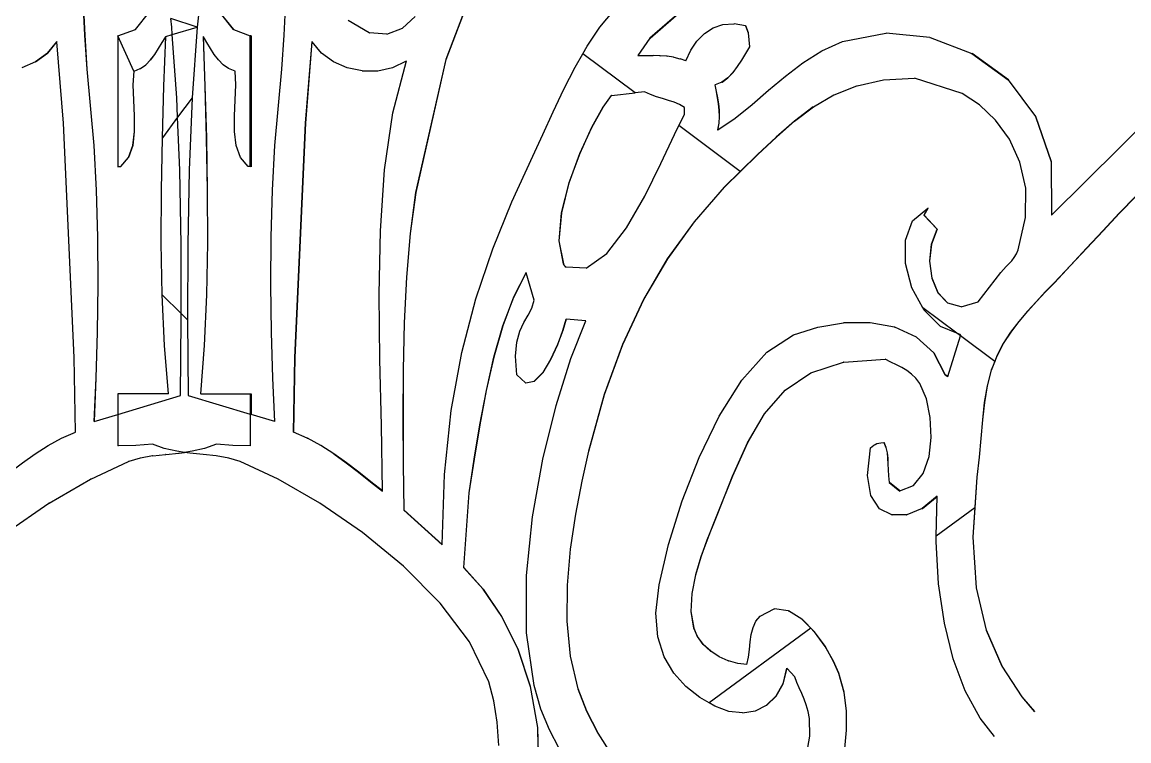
# Model space of a CAD drawing. Header units: inches. Extents: x 3672 to 10975, y -27382 to -746.
# Drawn here: x 4396.46 to 4405.79, y -26992.85 to -26986.79 of the extents above; entities that cross this region are included whole.
import ezdxf

# ---------------------------------------------------------------- set-up
doc = ezdxf.new("R2010")
doc.units = ezdxf.units.IN
doc.header["$LTSCALE"] = 17
doc.header["$MEASUREMENT"] = 0

msp = doc.modelspace()

# ---------------------------------------------------------------- linework, layer by layer
for p, q in [((4400.0348, -26987.1015), (4400.3966, -26986.149)), ((4397.9943, -26986.2786), (4397.9336, -26986.8293)), ((4400.3018, -26986.393), (4400.0327, -26987.1015)), ((4402.1569, -26986.5703), (4401.753, -26986.9216)), ((4401.7552, -26986.9216), (4402.1591, -26986.5703)), ((4396.9721, -26986.6142), (4396.9861, -26986.8953)), ((4396.9882, -26986.8953), (4396.9743, -26986.6142)), ((4398.6676, -26986.8953), (4398.6815, -26986.6142)), ((4397.4135, -26986.8492), (4397.5353, -26986.6973)), ((4397.9336, -26986.8293), (4397.712, -26986.7559)), ((4397.7201, -26986.8293), (4397.712, -26986.7559)), ((4398.1184, -26986.6973), (4398.2401, -26986.8492)), ((4398.2423, -26986.8492), (4398.1205, -26986.6973)), ((4399.6667, -26986.8378), (4399.7745, -26986.7381)), ((4401.3322, -26986.8284), (4401.4501, -26986.6874)), ((4397.2665, -26986.9024), (4397.4135, -26986.8492)), ((4397.7245, -26986.8907), (4397.7201, -26986.8293)), ((4397.7245, -26986.8907), (4397.9336, -26986.8293)), ((4397.9336, -26986.8293), (4397.8911, -26987.4245)), ((4398.2423, -26986.8492), (4398.2401, -26986.8492)), ((4398.2423, -26986.8492), (4398.3828, -26986.9009)), ((4399.3857, -26986.8777), (4399.2077, -26986.7735)), ((4399.536, -26986.8881), (4399.6667, -26986.8378)), ((4401.2237, -26986.9901), (4401.3322, -26986.8284)), ((4402.2147, -26986.8823), (4402.2879, -26986.8345)), ((4402.2879, -26986.8345), (4402.3704, -26986.8061)), ((4402.3704, -26986.8061), (4402.4615, -26986.8)), ((4402.4615, -26986.8), (4402.4637, -26986.8)), ((4402.5608, -26986.8191), (4402.4637, -26986.8)), ((4402.5608, -26986.8191), (4402.563, -26986.8191)), ((4402.5608, -26986.8191), (4402.5833, -26986.8777)), ((4402.5854, -26986.8777), (4402.563, -26986.8191)), ((4396.7504, -26986.9509), (4396.6707, -26987.0481)), ((4396.6728, -26987.0481), (4396.7506, -26986.9533)), ((4396.7506, -26986.9533), (4396.7504, -26986.9509)), ((4396.8065, -26987.6389), (4396.7506, -26986.9533)), ((4396.9861, -26986.8953), (4397.0036, -26987.1836)), ((4396.9882, -26986.8953), (4396.9861, -26986.8953)), ((4397.0057, -26987.1836), (4396.9882, -26986.8953)), ((4397.2665, -26986.9024), (4397.2665, -26988.0061)), ((4397.3999, -26987.1997), (4397.2665, -26986.9024)), ((4397.6691, -26986.907), (4397.6372, -26986.9584)), ((4397.6394, -26986.9584), (4397.669, -26986.9107)), ((4397.6542, -26987.3266), (4397.669, -26986.9107)), ((4397.669, -26986.9107), (4397.6691, -26986.907)), ((4397.6691, -26986.907), (4397.7245, -26986.8907)), ((4397.7626, -26987.4245), (4397.7245, -26986.8907)), ((4397.9845, -26986.907), (4397.9994, -26987.3266)), ((4397.9868, -26986.9107), (4397.9845, -26986.907)), ((4398.0016, -26987.3266), (4397.9868, -26986.9107)), ((4398.0165, -26986.9584), (4397.9868, -26986.9107)), ((4398.3893, -26986.9024), (4398.3828, -26986.9009)), ((4398.3828, -26986.9169), (4398.3828, -26986.9009)), ((4398.3828, -26986.9169), (4398.3893, -26986.9024)), ((4398.3828, -26988.0058), (4398.3828, -26986.9169)), ((4398.3893, -26986.9024), (4398.3893, -26988.0061)), ((4398.6501, -26987.1836), (4398.6676, -26986.8953)), ((4398.9033, -26986.9509), (4398.8472, -26987.6389)), ((4398.8493, -26987.6389), (4398.9052, -26986.9533)), ((4398.9052, -26986.9533), (4398.9033, -26986.9509)), ((4398.983, -26987.0481), (4398.9052, -26986.9533)), ((4399.3857, -26986.8777), (4399.3879, -26986.8777)), ((4399.536, -26986.8881), (4399.3879, -26986.8777)), ((4401.753, -26986.9216), (4401.6521, -26987.068)), ((4401.6542, -26987.068), (4401.7552, -26986.9216)), ((4401.753, -26986.9216), (4401.7552, -26986.9216)), ((4402.0982, -26987.0239), (4402.1513, -26986.9464)), ((4402.1513, -26986.9464), (4402.2147, -26986.8823)), ((4402.5833, -26986.8777), (4402.5854, -26986.8777)), ((4402.5833, -26986.8777), (4402.5945, -26986.9948)), ((4402.5967, -26986.9948), (4402.5854, -26986.8777)), ((4403.2048, -26987.0295), (4403.3799, -26986.9509)), ((4403.3799, -26986.9509), (4403.7437, -26986.8807)), ((4403.7437, -26986.8807), (4403.7459, -26986.8807)), ((4404.1159, -26986.9163), (4403.7459, -26986.8807)), ((4404.1159, -26986.9163), (4404.1181, -26986.9163)), ((4404.1181, -26986.9163), (4404.4691, -26987.05)), ((4396.6707, -26987.0481), (4396.5696, -26987.1225)), ((4396.5718, -26987.1225), (4396.6728, -26987.0481)), ((4396.6728, -26987.0481), (4396.6707, -26987.0481)), ((4397.6063, -26987.0101), (4397.5745, -26987.0598)), ((4397.5767, -26987.0598), (4397.6085, -26987.0101)), ((4397.6372, -26986.9584), (4397.6063, -26987.0101)), ((4397.6063, -26987.0101), (4397.6085, -26987.0101)), ((4397.6085, -26987.0101), (4397.6394, -26986.9584)), ((4397.6394, -26986.9584), (4397.6372, -26986.9584)), ((4398.0474, -26987.0101), (4398.0165, -26986.9584)), ((4398.0792, -26987.0598), (4398.0474, -26987.0101)), ((4399.0841, -26987.1225), (4398.983, -26987.0481)), ((4401.1872, -26987.0541), (4401.2237, -26986.9901)), ((4402.056, -26987.1119), (4402.0982, -26987.0239)), ((4402.5945, -26986.9948), (4402.56, -26987.0507)), ((4402.5621, -26987.0507), (4402.5967, -26986.9948)), ((4402.5945, -26986.9948), (4402.5967, -26986.9948)), ((4403.0454, -26987.1287), (4403.2048, -26987.0295)), ((4396.5696, -26987.1225), (4396.4553, -26987.1729)), ((4396.5718, -26987.1225), (4396.5696, -26987.1225)), ((4397.5399, -26987.1057), (4397.5005, -26987.1456)), ((4397.5026, -26987.1456), (4397.542, -26987.1057)), ((4397.5745, -26987.0598), (4397.5399, -26987.1057)), ((4397.5399, -26987.1057), (4397.542, -26987.1057)), ((4397.542, -26987.1057), (4397.5767, -26987.0598)), ((4397.5745, -26987.0598), (4397.5767, -26987.0598)), ((4398.1138, -26987.1057), (4398.0792, -26987.0598)), ((4398.1532, -26987.1456), (4398.1138, -26987.1057)), ((4399.2005, -26987.1729), (4399.0841, -26987.1225)), ((4399.5841, -26987.1689), (4399.6996, -26987.1131)), ((4399.5851, -26987.5517), (4399.6996, -26987.1131)), ((4399.6996, -26987.1131), (4399.6999, -26987.1119)), ((4400.0327, -26987.1015), (4399.7784, -26988.2245)), ((4399.7806, -26988.2245), (4400.0348, -26987.1015)), ((4400.0327, -26987.1015), (4400.0348, -26987.1015)), ((4401.1229, -26987.1669), (4401.1872, -26987.0541)), ((4401.6287, -26987.3837), (4401.1872, -26987.0541)), ((4401.6521, -26987.068), (4401.6542, -26987.068)), ((4401.6542, -26987.068), (4401.7156, -26987.0675)), ((4401.7156, -26987.0675), (4401.7178, -26987.0675)), ((4401.7178, -26987.0675), (4401.7167, -26987.0675)), ((4401.7178, -26987.0675), (4401.7781, -26987.068)), ((4401.7781, -26987.068), (4401.7802, -26987.068)), ((4401.8389, -26987.0702), (4401.7802, -26987.068)), ((4401.8389, -26987.0702), (4401.8411, -26987.0702)), ((4401.8976, -26987.075), (4401.8411, -26987.0702)), ((4401.8976, -26987.075), (4401.8998, -26987.075)), ((4401.9537, -26987.083), (4401.8998, -26987.075)), ((4401.9537, -26987.083), (4401.9558, -26987.083)), ((4401.9558, -26987.083), (4402.0066, -26987.0951)), ((4402.0066, -26987.0951), (4402.0088, -26987.0951)), ((4402.056, -26987.1119), (4402.0088, -26987.0951)), ((4402.5262, -26987.107), (4402.4913, -26987.1617)), ((4402.4935, -26987.1617), (4402.5284, -26987.107)), ((4402.56, -26987.0507), (4402.5262, -26987.107)), ((4402.5262, -26987.107), (4402.5284, -26987.107)), ((4402.5284, -26987.107), (4402.5621, -26987.0507)), ((4402.56, -26987.0507), (4402.5621, -26987.0507)), ((4402.8971, -26987.2417), (4403.0454, -26987.1287)), ((4404.4691, -26987.05), (4404.7757, -26987.2743)), ((4404.4691, -26987.05), (4404.4713, -26987.05)), ((4404.7779, -26987.2743), (4404.4713, -26987.05)), ((4397.0036, -26987.1836), (4397.0631, -26987.8279)), ((4397.0057, -26987.1836), (4397.0036, -26987.1836)), ((4397.0653, -26987.8279), (4397.0057, -26987.1836)), ((4397.3999, -26987.1997), (4397.3932, -26987.3158)), ((4397.3953, -26987.3158), (4397.402, -26987.1997)), ((4397.3999, -26987.1997), (4397.402, -26987.1997)), ((4397.402, -26987.1997), (4397.4544, -26987.1776)), ((4397.4544, -26987.1776), (4397.4566, -26987.1776)), ((4397.4566, -26987.1776), (4397.5005, -26987.1456)), ((4397.5005, -26987.1456), (4397.5026, -26987.1456)), ((4398.1992, -26987.1776), (4398.1532, -26987.1456)), ((4398.2538, -26987.1997), (4398.1992, -26987.1776)), ((4398.2605, -26987.3158), (4398.2538, -26987.1997)), ((4398.5905, -26987.8279), (4398.6501, -26987.1836)), ((4399.3263, -26987.1983), (4399.2005, -26987.1729)), ((4399.3263, -26987.1983), (4399.3285, -26987.1983)), ((4399.3285, -26987.1983), (4399.4555, -26987.1973)), ((4399.4555, -26987.1973), (4399.4576, -26987.1973)), ((4399.4576, -26987.1973), (4399.582, -26987.1689)), ((4399.582, -26987.1689), (4399.5841, -26987.1689)), ((4401.0283, -26987.3534), (4401.1229, -26987.1669)), ((4402.4534, -26987.2122), (4402.4106, -26987.2565)), ((4402.4128, -26987.2565), (4402.4556, -26987.2122)), ((4402.4913, -26987.1617), (4402.4534, -26987.2122)), ((4402.4534, -26987.2122), (4402.4556, -26987.2122)), ((4402.4556, -26987.2122), (4402.4935, -26987.1617)), ((4402.4913, -26987.1617), (4402.4935, -26987.1617)), ((4397.3932, -26987.3158), (4397.3972, -26987.4443)), ((4397.3932, -26987.3158), (4397.3953, -26987.3158)), ((4397.3994, -26987.4443), (4397.3953, -26987.3158)), ((4397.6416, -26987.7613), (4397.6542, -26987.3266)), ((4397.9994, -26987.3266), (4398.0121, -26987.7613)), ((4398.0016, -26987.3266), (4397.9994, -26987.3266)), ((4398.0142, -26987.7613), (4398.0016, -26987.3266)), ((4398.2565, -26987.4443), (4398.2605, -26987.3158)), ((4402.3028, -26987.3168), (4402.305, -26987.3168)), ((4402.3028, -26987.3168), (4402.3129, -26987.3713)), ((4402.361, -26987.2921), (4402.305, -26987.3168)), ((4402.315, -26987.3713), (4402.305, -26987.3168)), ((4402.4106, -26987.2565), (4402.361, -26987.2921)), ((4402.361, -26987.2921), (4402.3632, -26987.2921)), ((4402.3632, -26987.2921), (4402.4128, -26987.2565)), ((4402.4106, -26987.2565), (4402.4128, -26987.2565)), ((4402.7554, -26987.3619), (4402.8971, -26987.2417)), ((4403.3071, -26987.4009), (4403.4994, -26987.3236)), ((4403.4994, -26987.3236), (4403.5016, -26987.3236)), ((4403.5016, -26987.3236), (4403.7236, -26987.2746)), ((4403.7258, -26987.2746), (4403.7236, -26987.2746)), ((4403.7258, -26987.2746), (4403.9861, -26987.2584)), ((4404.3896, -26987.39), (4403.9861, -26987.2584)), ((4404.7757, -26987.2743), (4404.7779, -26987.2743)), ((4404.7757, -26987.2743), (4405.0083, -26987.5816)), ((4405.0104, -26987.5816), (4404.7779, -26987.2743)), ((4400.9383, -26987.5443), (4401.0283, -26987.3534)), ((4401.4277, -26987.4047), (4401.3566, -26987.5037)), ((4401.3588, -26987.5037), (4401.4298, -26987.4047)), ((4401.4298, -26987.4047), (4401.4277, -26987.4047)), ((4401.4298, -26987.4047), (4401.6287, -26987.3837)), ((4401.7086, -26987.3756), (4401.6287, -26987.3837)), ((4401.7585, -26987.3985), (4401.7086, -26987.3756)), ((4401.8093, -26987.4167), (4401.7585, -26987.3985)), ((4401.8599, -26987.4321), (4401.8093, -26987.4167)), ((4402.3129, -26987.3713), (4402.315, -26987.3713)), ((4402.3129, -26987.3713), (4402.3229, -26987.4243)), ((4402.325, -26987.4243), (4402.315, -26987.3713)), ((4402.6159, -26987.4824), (4402.7554, -26987.3619)), ((4403.1343, -26987.5019), (4403.305, -26987.4009)), ((4403.305, -26987.4009), (4403.3071, -26987.4009)), ((4404.5345, -26987.4838), (4404.3896, -26987.39)), ((4397.3972, -26987.4443), (4397.3994, -26987.4443)), ((4397.3972, -26987.4443), (4397.4037, -26987.5776)), ((4397.4058, -26987.5776), (4397.3994, -26987.4443)), ((4397.7693, -26987.5889), (4397.7626, -26987.4245)), ((4397.8911, -26987.4245), (4397.7693, -26987.5889)), ((4397.8911, -26987.4245), (4397.8659, -26988.0368)), ((4398.25, -26987.5776), (4398.2565, -26987.4443)), ((4401.3566, -26987.5037), (4401.2626, -26987.6748)), ((4401.2647, -26987.6748), (4401.3588, -26987.5037)), ((4401.3566, -26987.5037), (4401.3588, -26987.5037)), ((4401.9095, -26987.4467), (4401.8599, -26987.4321)), ((4401.9573, -26987.4627), (4401.9095, -26987.4467)), ((4402.0026, -26987.4822), (4401.9573, -26987.4627)), ((4402.0447, -26987.5072), (4402.0026, -26987.4822)), ((4402.0447, -26987.5657), (4402.0447, -26987.5072)), ((4402.3229, -26987.4243), (4402.325, -26987.4243)), ((4402.3229, -26987.4243), (4402.3315, -26987.4768)), ((4402.3336, -26987.4768), (4402.325, -26987.4243)), ((4402.3315, -26987.4768), (4402.3373, -26987.5296)), ((4402.3315, -26987.4768), (4402.3336, -26987.4768)), ((4402.3395, -26987.5296), (4402.3336, -26987.4768)), ((4402.474, -26987.5965), (4402.6159, -26987.4824)), ((4403.1321, -26987.5019), (4402.9728, -26987.6221)), ((4402.9749, -26987.6221), (4403.1343, -26987.5019)), ((4403.1321, -26987.5019), (4403.1343, -26987.5019)), ((4404.6708, -26987.6127), (4404.5345, -26987.4838)), ((4397.4037, -26987.5776), (4397.4058, -26987.5776)), ((4397.4037, -26987.5776), (4397.4043, -26987.7079)), ((4397.4064, -26987.7079), (4397.4058, -26987.5776)), ((4397.7693, -26987.5889), (4397.6416, -26987.7613)), ((4397.7877, -26988.0368), (4397.7693, -26987.5889)), ((4398.2494, -26987.7079), (4398.25, -26987.5776)), ((4399.515, -26988.0328), (4399.5851, -26987.5517)), ((4400.8513, -26987.7339), (4400.9383, -26987.5443)), ((4401.9981, -26987.6595), (4402.0447, -26987.5657)), ((4402.3277, -26987.6958), (4402.474, -26987.5965)), ((4402.3391, -26987.5834), (4402.3355, -26987.6391)), ((4402.3373, -26987.5296), (4402.3391, -26987.5834)), ((4402.3373, -26987.5296), (4402.3395, -26987.5296)), ((4402.3377, -26987.6391), (4402.3413, -26987.5834)), ((4402.3391, -26987.5834), (4402.3413, -26987.5834)), ((4402.3413, -26987.5834), (4402.3395, -26987.5296)), ((4405.0083, -26987.5816), (4405.1393, -26987.9643)), ((4405.0083, -26987.5816), (4405.0104, -26987.5816)), ((4405.1415, -26987.9643), (4405.0104, -26987.5816)), ((4405.1435, -26988.4126), (4406.0277, -26987.5364)), ((4396.8962, -26989.6152), (4396.8065, -26987.6389)), ((4398.8472, -26987.6389), (4398.7574, -26989.6152)), ((4398.7596, -26989.6152), (4398.8493, -26987.6389)), ((4398.8493, -26987.6389), (4398.8472, -26987.6389)), ((4401.2626, -26987.6748), (4401.162, -26987.8955)), ((4401.1642, -26987.8955), (4401.2647, -26987.6748)), ((4401.2626, -26987.6748), (4401.2647, -26987.6748)), ((4401.9607, -26987.7346), (4401.9981, -26987.6595)), ((4402.5161, -26988.0462), (4401.9981, -26987.6595)), ((4402.3355, -26987.6391), (4402.3252, -26987.6975)), ((4402.3252, -26987.6975), (4402.3277, -26987.6958)), ((4402.3277, -26987.6958), (4402.3377, -26987.6391)), ((4402.3355, -26987.6391), (4402.3377, -26987.6391)), ((4402.9728, -26987.6221), (4402.8187, -26987.7571)), ((4402.8209, -26987.7571), (4402.9749, -26987.6221)), ((4402.9728, -26987.6221), (4402.9749, -26987.6221)), ((4404.7881, -26987.7744), (4404.6708, -26987.6127)), ((4397.4043, -26987.7079), (4397.3907, -26987.8277)), ((4397.3928, -26987.8277), (4397.4064, -26987.7079)), ((4397.4043, -26987.7079), (4397.4064, -26987.7079)), ((4397.6335, -26988.2042), (4397.6416, -26987.7613)), ((4398.0121, -26987.7613), (4398.0202, -26988.2042)), ((4398.0142, -26987.7613), (4398.0121, -26987.7613)), ((4398.0223, -26988.2042), (4398.0142, -26987.7613)), ((4398.263, -26987.8277), (4398.2494, -26987.7079)), ((4400.7657, -26987.917), (4400.8513, -26987.7339)), ((4401.8472, -26987.9778), (4401.9607, -26987.7346)), ((4402.8187, -26987.7571), (4402.6618, -26987.9024)), ((4402.664, -26987.9024), (4402.8209, -26987.7571)), ((4402.8187, -26987.7571), (4402.8209, -26987.7571)), ((4404.876, -26987.967), (4404.7881, -26987.7744)), ((4397.0631, -26987.8279), (4397.0839, -26988.2053)), ((4397.0653, -26987.8279), (4397.0631, -26987.8279)), ((4397.0861, -26988.2053), (4397.0653, -26987.8279)), ((4397.3907, -26987.8277), (4397.3546, -26987.9292)), ((4397.3567, -26987.9292), (4397.3928, -26987.8277)), ((4397.3907, -26987.8277), (4397.3928, -26987.8277)), ((4398.2991, -26987.9292), (4398.263, -26987.8277)), ((4398.5698, -26988.2053), (4398.5905, -26987.8279)), ((4397.3546, -26987.9292), (4397.2877, -26988.0049)), ((4397.2898, -26988.0049), (4397.3567, -26987.9292)), ((4397.3546, -26987.9292), (4397.3567, -26987.9292)), ((4398.366, -26988.0049), (4398.2991, -26987.9292)), ((4400.5894, -26988.3012), (4400.7657, -26987.917)), ((4401.162, -26987.8955), (4401.0714, -26988.1433)), ((4401.0735, -26988.1433), (4401.1642, -26987.8955)), ((4401.162, -26987.8955), (4401.1642, -26987.8955)), ((4401.7101, -26988.2538), (4401.8472, -26987.9778)), ((4402.3834, -26988.1794), (4402.664, -26987.9024)), ((4402.6618, -26987.9024), (4402.5161, -26988.0462)), ((4402.6618, -26987.9024), (4402.664, -26987.9024)), ((4404.9243, -26988.1881), (4404.876, -26987.967)), ((4405.1393, -26987.9643), (4405.1413, -26988.4148)), ((4405.1393, -26987.9643), (4405.1415, -26987.9643)), ((4405.1435, -26988.4126), (4405.1415, -26987.9643)), ((4397.2665, -26988.0061), (4397.273, -26988.0058)), ((4397.273, -26988.0058), (4397.2877, -26988.0049)), ((4397.2877, -26988.0049), (4397.2898, -26988.0049)), ((4397.799, -26988.6624), (4397.7877, -26988.0368)), ((4397.8659, -26988.0368), (4397.8546, -26988.6624)), ((4398.3828, -26988.0058), (4398.366, -26988.0049)), ((4398.3893, -26988.0061), (4398.3828, -26988.0058)), ((4399.4799, -26988.5462), (4399.515, -26988.0328)), ((4402.5161, -26988.0462), (4402.3812, -26988.1794)), ((4401.0714, -26988.1433), (4401.0072, -26988.3957)), ((4401.0093, -26988.3957), (4401.0735, -26988.1433)), ((4401.0714, -26988.1433), (4401.0735, -26988.1433)), ((4397.0839, -26988.2053), (4397.0946, -26988.6001)), ((4397.0861, -26988.2053), (4397.0839, -26988.2053)), ((4397.0967, -26988.6001), (4397.0861, -26988.2053)), ((4397.6322, -26988.6485), (4397.6335, -26988.2042)), ((4398.0202, -26988.2042), (4398.0215, -26988.6485)), ((4398.0223, -26988.2042), (4398.0202, -26988.2042)), ((4398.0236, -26988.6485), (4398.0223, -26988.2042)), ((4398.5591, -26988.6001), (4398.5698, -26988.2053)), ((4399.7784, -26988.2245), (4399.7314, -26988.5692)), ((4399.7336, -26988.5692), (4399.7806, -26988.2245)), ((4399.7784, -26988.2245), (4399.7806, -26988.2245)), ((4401.5555, -26988.5209), (4401.7101, -26988.2538)), ((4402.3812, -26988.1794), (4402.1281, -26988.4705)), ((4402.1302, -26988.4705), (4402.3834, -26988.1794)), ((4402.3812, -26988.1794), (4402.3834, -26988.1794)), ((4404.9227, -26988.4357), (4404.9243, -26988.1881)), ((4405.8532, -26988.2545), (4405.7136, -26988.3995)), ((4405.7157, -26988.3995), (4405.8553, -26988.2545)), ((4400.428, -26988.6996), (4400.5894, -26988.3012)), ((4401.0072, -26988.3957), (4400.9858, -26988.6304)), ((4400.988, -26988.6304), (4401.0093, -26988.3957)), ((4401.0072, -26988.3957), (4401.0093, -26988.3957)), ((4403.9695, -26988.4626), (4404.0979, -26988.3562)), ((4404.096, -26988.3596), (4404.0643, -26988.4148)), ((4404.0643, -26988.4148), (4404.0664, -26988.4148)), ((4404.0643, -26988.4148), (4404.1765, -26988.5319)), ((4404.0664, -26988.4148), (4404.1001, -26988.3562)), ((4404.1786, -26988.5319), (4404.0664, -26988.4148)), ((4404.1001, -26988.3562), (4404.096, -26988.3596)), ((4404.0979, -26988.3562), (4404.096, -26988.3596)), ((4404.0979, -26988.3562), (4404.1001, -26988.3562)), ((4404.8608, -26988.7075), (4404.9227, -26988.4357)), ((4405.1413, -26988.4148), (4405.1435, -26988.4126)), ((4405.7136, -26988.3995), (4405.5755, -26988.5464)), ((4405.5777, -26988.5464), (4405.7157, -26988.3995)), ((4405.7136, -26988.3995), (4405.7157, -26988.3995)), ((4401.3893, -26988.7376), (4401.5555, -26988.5209)), ((4402.1281, -26988.4705), (4401.9013, -26988.7834)), ((4401.9035, -26988.7834), (4402.1302, -26988.4705)), ((4402.1281, -26988.4705), (4402.1302, -26988.4705)), ((4403.9094, -26988.627), (4403.9695, -26988.4626)), ((4404.1765, -26988.5319), (4404.1284, -26988.6597)), ((4404.1306, -26988.6597), (4404.1786, -26988.5319)), ((4404.1765, -26988.5319), (4404.1786, -26988.5319)), ((4397.0946, -26988.6001), (4397.0966, -26989.0025)), ((4397.0967, -26988.6001), (4397.0946, -26988.6001)), ((4397.0987, -26989.0025), (4397.0967, -26988.6001)), ((4398.5571, -26989.0025), (4398.5591, -26988.6001)), ((4399.4703, -26989.0828), (4399.4799, -26988.5462)), ((4399.7314, -26988.5692), (4399.7, -26988.9378)), ((4399.7022, -26988.9378), (4399.7336, -26988.5692)), ((4399.7314, -26988.5692), (4399.7336, -26988.5692)), ((4400.9858, -26988.6304), (4400.988, -26988.6304)), ((4400.9858, -26988.6304), (4401.0238, -26988.8247)), ((4401.0259, -26988.8247), (4400.988, -26988.6304)), ((4403.9103, -26988.824), (4403.9094, -26988.627)), ((4405.5755, -26988.5464), (4405.4383, -26988.6939)), ((4405.4405, -26988.6939), (4405.5777, -26988.5464)), ((4405.5755, -26988.5464), (4405.5777, -26988.5464)), ((4397.6399, -26989.0876), (4397.6322, -26988.6485)), ((4397.7999, -26989.2444), (4397.799, -26988.6624)), ((4397.8546, -26988.6624), (4397.8537, -26989.2972)), ((4398.0215, -26988.6485), (4398.0137, -26989.0876)), ((4398.0159, -26989.0876), (4398.0236, -26988.6485)), ((4398.0236, -26988.6485), (4398.0215, -26988.6485)), ((4400.2859, -26989.1205), (4400.428, -26988.6996)), ((4404.1284, -26988.6597), (4404.114, -26988.804)), ((4404.1162, -26988.804), (4404.1306, -26988.6597)), ((4404.1284, -26988.6597), (4404.1306, -26988.6597)), ((4404.8461, -26988.7421), (4404.8608, -26988.7075)), ((4405.4383, -26988.6939), (4405.3013, -26988.8407)), ((4405.3035, -26988.8407), (4405.4405, -26988.6939)), ((4405.4383, -26988.6939), (4405.4405, -26988.6939)), ((4401.2177, -26988.8624), (4401.3893, -26988.7376)), ((4401.9013, -26988.7834), (4401.6999, -26989.1257)), ((4401.7021, -26989.1257), (4401.9035, -26988.7834)), ((4401.9013, -26988.7834), (4401.9035, -26988.7834)), ((4404.114, -26988.804), (4404.1162, -26988.804)), ((4404.114, -26988.804), (4404.1327, -26988.9469)), ((4404.1349, -26988.9469), (4404.1162, -26988.804)), ((4404.7835, -26988.8241), (4404.8064, -26988.7992)), ((4404.8064, -26988.7992), (4404.8276, -26988.7723)), ((4404.8276, -26988.7723), (4404.8461, -26988.7421)), ((4400.7096, -26988.8978), (4400.6025, -26989.1074)), ((4400.6047, -26989.1074), (4400.7104, -26988.9006)), ((4400.7104, -26988.9006), (4400.7096, -26988.8978)), ((4400.7769, -26989.1321), (4400.7104, -26988.9006)), ((4401.0238, -26988.8247), (4401.0288, -26988.834)), ((4401.0238, -26988.8247), (4401.0259, -26988.8247)), ((4401.031, -26988.834), (4401.0259, -26988.8247)), ((4401.0288, -26988.834), (4401.031, -26988.834)), ((4401.0288, -26988.834), (4401.0313, -26988.839)), ((4401.0335, -26988.839), (4401.031, -26988.834)), ((4401.0313, -26988.839), (4401.0351, -26988.8441)), ((4401.0313, -26988.839), (4401.0335, -26988.839)), ((4401.0372, -26988.8441), (4401.0335, -26988.839)), ((4401.0351, -26988.8441), (4401.0372, -26988.8441)), ((4401.0351, -26988.8441), (4401.039, -26988.8473)), ((4401.0412, -26988.8473), (4401.0372, -26988.8441)), ((4401.039, -26988.8473), (4401.0412, -26988.8473)), ((4401.039, -26988.8473), (4401.0462, -26988.8539)), ((4401.0484, -26988.8539), (4401.0412, -26988.8473)), ((4401.0462, -26988.8539), (4401.0484, -26988.8539)), ((4401.2177, -26988.8624), (4401.0484, -26988.8539)), ((4403.9649, -26989.0278), (4403.9103, -26988.824)), ((4404.5243, -26989.1467), (4404.715, -26988.8978)), ((4404.715, -26988.8978), (4404.7367, -26988.8722)), ((4404.7367, -26988.8722), (4404.7599, -26988.848)), ((4404.7599, -26988.848), (4404.7835, -26988.8241)), ((4405.3013, -26988.8407), (4405.1638, -26988.9857)), ((4405.1659, -26988.9857), (4405.3035, -26988.8407)), ((4405.3013, -26988.8407), (4405.3035, -26988.8407)), ((4397.0966, -26989.0025), (4397.0913, -26989.4027)), ((4397.0935, -26989.4027), (4397.0987, -26989.0025)), ((4397.0987, -26989.0025), (4397.0966, -26989.0025)), ((4398.5624, -26989.4027), (4398.5571, -26989.0025)), ((4399.7, -26988.9378), (4399.6815, -26989.3236)), ((4399.6836, -26989.3236), (4399.7022, -26988.9378)), ((4399.7, -26988.9378), (4399.7022, -26988.9378)), ((4404.1327, -26988.9469), (4404.1837, -26989.0706)), ((4404.1327, -26988.9469), (4404.1349, -26988.9469)), ((4404.1859, -26989.0706), (4404.1349, -26988.9469)), ((4405.1638, -26988.9857), (4405.0897, -26989.0625)), ((4405.0918, -26989.0625), (4405.1659, -26988.9857)), ((4405.1638, -26988.9857), (4405.1659, -26988.9857)), ((4397.659, -26989.5145), (4397.6399, -26989.0876)), ((4397.6399, -26989.0876), (4397.7999, -26989.2444)), ((4398.0137, -26989.0876), (4397.9947, -26989.5145)), ((4397.9969, -26989.5145), (4398.0159, -26989.0876)), ((4398.0159, -26989.0876), (4398.0137, -26989.0876)), ((4399.4765, -26989.6337), (4399.4703, -26989.0828)), ((4404.0571, -26989.1967), (4403.9649, -26989.0278)), ((4404.1837, -26989.0706), (4404.1859, -26989.0706)), ((4404.1837, -26989.0706), (4404.2664, -26989.157)), ((4404.2686, -26989.157), (4404.1859, -26989.0706)), ((4405.0897, -26989.0625), (4405.0141, -26989.142)), ((4405.0162, -26989.142), (4405.0918, -26989.0625)), ((4405.0897, -26989.0625), (4405.0918, -26989.0625)), ((4400.1677, -26989.5723), (4400.2859, -26989.1205)), ((4400.6025, -26989.1074), (4400.5123, -26989.3482)), ((4400.5145, -26989.3482), (4400.6047, -26989.1074)), ((4400.6047, -26989.1074), (4400.6025, -26989.1074)), ((4400.7584, -26989.1994), (4400.7769, -26989.1321)), ((4401.6999, -26989.1257), (4401.5227, -26989.505)), ((4401.5249, -26989.505), (4401.7021, -26989.1257)), ((4401.6999, -26989.1257), (4401.7021, -26989.1257)), ((4404.2664, -26989.157), (4404.2686, -26989.157)), ((4404.3802, -26989.1884), (4404.2686, -26989.157)), ((4404.3802, -26989.1884), (4404.5243, -26989.1467)), ((4405.0141, -26989.142), (4404.9389, -26989.2248)), ((4404.9411, -26989.2248), (4405.0162, -26989.142)), ((4405.0141, -26989.142), (4405.0162, -26989.142)), ((4397.7999, -26989.2444), (4397.8537, -26989.2972)), ((4397.7999, -26989.2972), (4397.7999, -26989.2444)), ((4400.6915, -26989.3214), (4400.7276, -26989.2596)), ((4400.7276, -26989.2596), (4400.7584, -26989.1994)), ((4404.066, -26989.213), (4404.0571, -26989.1967)), ((4404.3432, -26989.4103), (4404.0571, -26989.1967)), ((4404.2062, -26989.3538), (4404.066, -26989.213)), ((4404.9389, -26989.2248), (4404.8662, -26989.3114)), ((4404.8683, -26989.3114), (4404.9411, -26989.2248)), ((4404.9389, -26989.2248), (4404.9411, -26989.2248)), ((4397.7938, -26989.9372), (4397.7999, -26989.2972)), ((4397.8537, -26989.2972), (4397.8599, -26989.9372)), ((4399.6815, -26989.3236), (4399.6728, -26989.7198)), ((4399.675, -26989.7198), (4399.6836, -26989.3236)), ((4399.6815, -26989.3236), (4399.6836, -26989.3236)), ((4400.5123, -26989.3482), (4400.4365, -26989.6126)), ((4400.4387, -26989.6126), (4400.5145, -26989.3482)), ((4400.5123, -26989.3482), (4400.5145, -26989.3482)), ((4400.6569, -26989.3936), (4400.6915, -26989.3214)), ((4401.0462, -26989.2931), (4401.0184, -26989.3868)), ((4401.0205, -26989.3868), (4401.0483, -26989.2933)), ((4401.0483, -26989.2933), (4401.0462, -26989.2931)), ((4401.2145, -26989.3077), (4401.0483, -26989.2933)), ((4401.0882, -26989.6242), (4401.2145, -26989.3077)), ((4402.9647, -26989.4248), (4403.1695, -26989.3598)), ((4403.1695, -26989.3598), (4403.3886, -26989.3242)), ((4403.6112, -26989.323), (4403.3886, -26989.3242)), ((4403.8178, -26989.3611), (4403.6112, -26989.323)), ((4403.8178, -26989.3611), (4403.82, -26989.3611)), ((4404.0019, -26989.4436), (4403.82, -26989.3611)), ((4404.3432, -26989.4103), (4404.2062, -26989.3538)), ((4404.8662, -26989.3114), (4404.7977, -26989.4026)), ((4404.7999, -26989.4026), (4404.8683, -26989.3114)), ((4404.8662, -26989.3114), (4404.8683, -26989.3114)), ((4397.0913, -26989.4027), (4397.0802, -26989.7908)), ((4397.0823, -26989.7908), (4397.0935, -26989.4027)), ((4397.0935, -26989.4027), (4397.0913, -26989.4027)), ((4398.5735, -26989.7908), (4398.5624, -26989.4027)), ((4400.6307, -26989.4852), (4400.6569, -26989.3936)), ((4401.0184, -26989.3868), (4400.9741, -26989.5071)), ((4400.9762, -26989.5071), (4401.0205, -26989.3868)), ((4401.0184, -26989.3868), (4401.0205, -26989.3868)), ((4402.7402, -26989.5709), (4402.9647, -26989.4248)), ((4404.0019, -26989.4436), (4404.004, -26989.4436)), ((4404.0019, -26989.4436), (4404.1482, -26989.5754)), ((4404.1504, -26989.5754), (4404.004, -26989.4436)), ((4404.2666, -26989.775), (4404.3754, -26989.4343)), ((4404.3784, -26989.4248), (4404.3432, -26989.4103)), ((4404.3754, -26989.4343), (4404.3432, -26989.4103)), ((4404.3754, -26989.4343), (4404.3784, -26989.4248)), ((4404.6626, -26989.6488), (4404.3754, -26989.4343)), ((4404.7977, -26989.4026), (4404.7354, -26989.4987)), ((4404.7376, -26989.4987), (4404.7999, -26989.4026)), ((4404.7977, -26989.4026), (4404.7999, -26989.4026)), ((4397.6916, -26989.9226), (4397.659, -26989.5145)), ((4397.9947, -26989.5145), (4397.9621, -26989.9226)), ((4397.9643, -26989.9226), (4397.9969, -26989.5145)), ((4397.9969, -26989.5145), (4397.9947, -26989.5145)), ((4400.6198, -26989.6049), (4400.6307, -26989.4852)), ((4400.9741, -26989.5071), (4400.9168, -26989.6329)), ((4400.919, -26989.6329), (4400.9762, -26989.5071)), ((4400.9741, -26989.5071), (4400.9762, -26989.5071)), ((4401.5227, -26989.505), (4401.3688, -26989.9291)), ((4401.3709, -26989.9291), (4401.5249, -26989.505)), ((4401.5227, -26989.505), (4401.5249, -26989.505)), ((4404.7354, -26989.4987), (4404.6813, -26989.6005)), ((4404.6835, -26989.6005), (4404.7376, -26989.4987)), ((4404.7354, -26989.4987), (4404.7376, -26989.4987)), ((4396.9075, -26990.2446), (4396.8962, -26989.6152)), ((4398.7574, -26989.6152), (4398.7462, -26990.2446)), ((4398.7484, -26990.2446), (4398.7596, -26989.6152)), ((4398.7574, -26989.6152), (4398.7596, -26989.6152)), ((4399.4889, -26990.1899), (4399.4765, -26989.6337)), ((4400.0781, -26990.0633), (4400.1677, -26989.5723)), ((4400.4365, -26989.6126), (4400.3726, -26989.8932)), ((4400.3748, -26989.8932), (4400.4387, -26989.6126)), ((4400.4365, -26989.6126), (4400.4387, -26989.6126)), ((4400.6311, -26989.7615), (4400.6198, -26989.6049)), ((4400.9168, -26989.6329), (4400.8503, -26989.7425)), ((4400.8525, -26989.7425), (4400.919, -26989.6329)), ((4400.9168, -26989.6329), (4400.919, -26989.6329)), ((4400.9627, -26990.0206), (4401.0882, -26989.6242)), ((4402.5302, -26989.8071), (4402.7402, -26989.5709)), ((4403.1127, -26989.7448), (4403.3879, -26989.6553)), ((4403.3901, -26989.6553), (4403.3879, -26989.6553)), ((4403.3901, -26989.6553), (4403.7391, -26989.6299)), ((4403.7863, -26989.6551), (4403.7391, -26989.6299)), ((4403.8331, -26989.6781), (4403.7863, -26989.6551)), ((4404.1482, -26989.5754), (4404.1504, -26989.5754)), ((4404.1482, -26989.5754), (4404.2438, -26989.7615)), ((4404.2459, -26989.7615), (4404.1504, -26989.5754)), ((4404.6626, -26989.6488), (4404.6333, -26989.7239)), ((4404.6355, -26989.7239), (4404.6835, -26989.6005)), ((4404.6813, -26989.6005), (4404.6626, -26989.6488)), ((4404.6813, -26989.6005), (4404.6835, -26989.6005)), ((4399.6728, -26989.7198), (4399.6711, -26990.1197)), ((4399.6728, -26989.7198), (4399.675, -26989.7198)), ((4399.6733, -26990.1197), (4399.675, -26989.7198)), ((4400.8503, -26989.7425), (4400.7781, -26989.8148)), ((4400.7803, -26989.8148), (4400.8525, -26989.7425)), ((4400.8503, -26989.7425), (4400.8525, -26989.7425)), ((4402.8945, -26989.8922), (4403.1105, -26989.7448)), ((4403.1105, -26989.7448), (4403.1127, -26989.7448)), ((4403.8785, -26989.701), (4403.8331, -26989.6781)), ((4403.9218, -26989.7259), (4403.8785, -26989.701)), ((4403.9621, -26989.7551), (4403.9218, -26989.7259)), ((4403.9986, -26989.7906), (4403.9621, -26989.7551)), ((4404.6333, -26989.7239), (4404.5994, -26989.8553)), ((4404.6016, -26989.8553), (4404.6355, -26989.7239)), ((4404.6333, -26989.7239), (4404.6355, -26989.7239)), ((4397.0802, -26989.7908), (4397.0645, -26990.1568)), ((4397.0667, -26990.1561), (4397.0823, -26989.7908)), ((4397.0823, -26989.7908), (4397.0802, -26989.7908)), ((4398.5891, -26990.1561), (4398.5735, -26989.7908)), ((4400.7039, -26989.8282), (4400.6311, -26989.7615)), ((4400.7039, -26989.8282), (4400.706, -26989.8282)), ((4400.706, -26989.8282), (4400.7781, -26989.8148)), ((4400.7781, -26989.8148), (4400.7803, -26989.8148)), ((4402.3387, -26990.1105), (4402.5302, -26989.8071)), ((4404.0306, -26989.8347), (4403.9986, -26989.7906)), ((4404.0862, -26989.9641), (4404.0306, -26989.8347)), ((4404.2438, -26989.7615), (4404.2459, -26989.7615)), ((4404.2666, -26989.775), (4404.2459, -26989.7615)), ((4404.2459, -26989.7615), (4404.2662, -26989.7762)), ((4404.2662, -26989.7762), (4404.2666, -26989.775)), ((4397.2663, -26989.9226), (4397.2663, -26990.0961)), ((4397.6916, -26989.9226), (4397.2663, -26989.9226)), ((4397.2663, -26990.0961), (4397.7938, -26989.9372)), ((4397.8599, -26989.9372), (4398.3829, -26990.0941)), ((4397.9643, -26989.9226), (4397.9621, -26989.9226)), ((4397.9643, -26989.9226), (4398.3828, -26989.9226)), ((4398.3828, -26989.9226), (4398.3895, -26989.9226)), ((4398.3828, -26989.9226), (4398.3829, -26990.0941)), ((4398.3895, -26989.9226), (4398.3896, -26990.0967)), ((4400.3726, -26989.8932), (4400.3181, -26990.1825)), ((4400.3203, -26990.1825), (4400.3748, -26989.8932)), ((4400.3726, -26989.8932), (4400.3748, -26989.8932)), ((4401.3688, -26989.9291), (4401.2369, -26990.4057)), ((4401.2391, -26990.4057), (4401.3709, -26989.9291)), ((4401.3688, -26989.9291), (4401.3709, -26989.9291)), ((4402.8923, -26989.8922), (4402.7191, -26990.0909)), ((4402.7212, -26990.0909), (4402.8945, -26989.8922)), ((4402.8923, -26989.8922), (4402.8945, -26989.8922)), ((4404.5994, -26989.8553), (4404.576, -26989.9943)), ((4404.5781, -26989.9943), (4404.6016, -26989.8553)), ((4404.5994, -26989.8553), (4404.6016, -26989.8553)), ((4400.8501, -26990.4734), (4400.9627, -26990.0206)), ((4404.1194, -26990.1211), (4404.0862, -26989.9641)), ((4404.576, -26989.9943), (4404.5593, -26990.141)), ((4404.5615, -26990.141), (4404.5781, -26989.9943)), ((4404.576, -26989.9943), (4404.5781, -26989.9943)), ((4397.0667, -26990.1561), (4397.2663, -26990.0961)), ((4397.2663, -26990.0961), (4397.2662, -26990.3602)), ((4398.3896, -26990.0967), (4398.3829, -26990.0941)), ((4398.3829, -26990.0941), (4398.3831, -26990.3602)), ((4398.5891, -26990.1561), (4398.3896, -26990.0967)), ((4399.6711, -26990.1197), (4399.6733, -26990.1197)), ((4399.6711, -26990.1197), (4399.6736, -26990.5165)), ((4399.6758, -26990.5165), (4399.6733, -26990.1197)), ((4400.0216, -26990.6018), (4400.0781, -26990.0633)), ((4402.1692, -26990.4579), (4402.3387, -26990.1105)), ((4402.7191, -26990.0909), (4402.5764, -26990.3348)), ((4402.5785, -26990.3348), (4402.7212, -26990.0909)), ((4402.7191, -26990.0909), (4402.7212, -26990.0909)), ((4404.1277, -26990.2892), (4404.1194, -26990.1211)), ((4397.0645, -26990.1568), (4397.0667, -26990.1561)), ((4399.4979, -26990.7406), (4399.4889, -26990.1899)), ((4400.3181, -26990.1825), (4400.2705, -26990.473)), ((4400.2726, -26990.473), (4400.3203, -26990.1825)), ((4400.3181, -26990.1825), (4400.3203, -26990.1825)), ((4404.5593, -26990.141), (4404.5315, -26990.4566)), ((4404.5337, -26990.4566), (4404.5615, -26990.141)), ((4404.5593, -26990.141), (4404.5615, -26990.141)), ((4396.6768, -26990.3583), (4396.7901, -26990.2961)), ((4396.7901, -26990.2961), (4396.9075, -26990.2446)), ((4398.7462, -26990.2446), (4398.7484, -26990.2446)), ((4398.8636, -26990.2961), (4398.7484, -26990.2446)), ((4398.8636, -26990.2961), (4398.8657, -26990.2961)), ((4398.9769, -26990.3583), (4398.8657, -26990.2961)), ((4404.1087, -26990.452), (4404.1277, -26990.2892)), ((4396.5672, -26990.4287), (4396.6768, -26990.3583)), ((4397.2706, -26990.3602), (4397.2662, -26990.3602)), ((4397.4168, -26990.3575), (4397.2706, -26990.3602)), ((4397.5569, -26990.3471), (4397.4168, -26990.3575)), ((4397.6558, -26990.3838), (4397.5569, -26990.3471)), ((4397.7623, -26990.4071), (4397.6558, -26990.3838)), ((4397.8268, -26990.4158), (4397.7623, -26990.4071)), ((4397.8914, -26990.4071), (4397.8279, -26990.4159)), ((4397.9978, -26990.3838), (4397.8914, -26990.4071)), ((4398.0967, -26990.3471), (4397.9978, -26990.3838)), ((4398.2369, -26990.3575), (4398.0967, -26990.3471)), ((4398.3831, -26990.3602), (4398.2369, -26990.3575)), ((4398.9769, -26990.3583), (4398.979, -26990.3583)), ((4399.0865, -26990.4287), (4398.979, -26990.3583)), ((4401.2369, -26990.4057), (4401.1797, -26990.6578)), ((4401.1819, -26990.6578), (4401.2391, -26990.4057)), ((4401.2369, -26990.4057), (4401.2391, -26990.4057)), ((4402.5764, -26990.3348), (4402.4499, -26990.6175)), ((4402.452, -26990.6175), (4402.5785, -26990.3348)), ((4402.5764, -26990.3348), (4402.5785, -26990.3348)), ((4403.5885, -26990.6105), (4403.6155, -26990.3764)), ((4403.6155, -26990.3764), (4403.63, -26990.3653)), ((4403.63, -26990.3653), (4403.6427, -26990.3559)), ((4403.6427, -26990.3559), (4403.6551, -26990.3483)), ((4403.6551, -26990.3483), (4403.6685, -26990.3422)), ((4403.6685, -26990.3422), (4403.6841, -26990.3376)), ((4403.6841, -26990.3376), (4403.7034, -26990.3344)), ((4403.7034, -26990.3344), (4403.7277, -26990.3325)), ((4403.7277, -26990.3325), (4403.7298, -26990.3325)), ((4403.7277, -26990.3325), (4403.7452, -26990.3758)), ((4403.7474, -26990.3758), (4403.7298, -26990.3325)), ((4403.7452, -26990.3758), (4403.7474, -26990.3758)), ((4403.7452, -26990.3758), (4403.7554, -26990.4201)), ((4403.7575, -26990.4201), (4403.7474, -26990.3758)), ((4396.4607, -26990.5048), (4396.5672, -26990.4287)), ((4397.0382, -26990.6418), (4397.3562, -26990.4935)), ((4397.3584, -26990.4935), (4397.3562, -26990.4935)), ((4397.453, -26990.4641), (4397.3584, -26990.4935)), ((4397.4552, -26990.4641), (4397.453, -26990.4641)), ((4397.5581, -26990.4456), (4397.4552, -26990.4641)), ((4397.5603, -26990.4456), (4397.5581, -26990.4456)), ((4397.5603, -26990.4456), (4397.6683, -26990.4332)), ((4397.6705, -26990.4332), (4397.6683, -26990.4332)), ((4397.6705, -26990.4332), (4397.7804, -26990.422)), ((4397.7826, -26990.422), (4397.7804, -26990.422)), ((4397.7826, -26990.422), (4397.8268, -26990.4158)), ((4397.8268, -26990.4158), (4397.8279, -26990.4159)), ((4397.8732, -26990.422), (4397.8279, -26990.4159)), ((4397.9854, -26990.4332), (4397.8732, -26990.422)), ((4398.0956, -26990.4456), (4397.9854, -26990.4332)), ((4398.2007, -26990.4641), (4398.0956, -26990.4456)), ((4398.2974, -26990.4935), (4398.2007, -26990.4641)), ((4398.6177, -26990.6418), (4398.2974, -26990.4935)), ((4399.0865, -26990.4287), (4399.0887, -26990.4287)), ((4399.0865, -26990.4287), (4399.193, -26990.5048)), ((4399.1951, -26990.5048), (4399.0887, -26990.4287)), ((4400.2705, -26990.473), (4400.2272, -26990.757)), ((4400.2293, -26990.757), (4400.2726, -26990.473)), ((4400.2705, -26990.473), (4400.2726, -26990.473)), ((4400.7629, -26990.9594), (4400.8501, -26990.4734)), ((4402.0258, -26990.8261), (4402.1692, -26990.4579)), ((4403.7554, -26990.4201), (4403.7604, -26990.4657)), ((4403.7554, -26990.4201), (4403.7575, -26990.4201)), ((4403.7625, -26990.4657), (4403.7575, -26990.4201)), ((4403.7604, -26990.4657), (4403.7625, -26990.4657)), ((4403.7604, -26990.4657), (4403.7624, -26990.5131)), ((4403.7646, -26990.5131), (4403.7625, -26990.4657)), ((4404.0598, -26990.5928), (4404.1087, -26990.452)), ((4404.5315, -26990.4566), (4404.513, -26990.6252)), ((4404.5152, -26990.6252), (4404.5337, -26990.4566)), ((4404.5315, -26990.4566), (4404.5337, -26990.4566)), ((4396.3569, -26990.5841), (4396.4607, -26990.5048)), ((4399.193, -26990.5048), (4399.2967, -26990.5841)), ((4399.193, -26990.5048), (4399.1951, -26990.5048)), ((4399.2989, -26990.5841), (4399.1951, -26990.5048)), ((4399.2967, -26990.5841), (4399.3982, -26990.6641)), ((4399.2967, -26990.5841), (4399.2989, -26990.5841)), ((4399.4004, -26990.6641), (4399.2989, -26990.5841)), ((4399.6736, -26990.5165), (4399.6758, -26990.5165)), ((4399.6736, -26990.5165), (4399.6774, -26990.9034)), ((4399.6796, -26990.9034), (4399.6758, -26990.5165)), ((4403.7624, -26990.5131), (4403.7646, -26990.5131)), ((4403.7624, -26990.5131), (4403.7637, -26990.5625)), ((4403.7637, -26990.5625), (4403.7663, -26990.6144)), ((4403.7637, -26990.5625), (4403.7658, -26990.5625)), ((4403.7658, -26990.5625), (4403.7646, -26990.5131)), ((4403.7685, -26990.6144), (4403.7658, -26990.5625)), ((4403.9785, -26990.6951), (4404.0598, -26990.5928)), ((4396.6863, -26990.8445), (4397.036, -26990.6418)), ((4397.0382, -26990.6418), (4397.036, -26990.6418)), ((4398.9695, -26990.8445), (4398.6177, -26990.6418)), ((4399.3982, -26990.6641), (4399.4004, -26990.6641)), ((4399.3982, -26990.6641), (4399.4979, -26990.7424)), ((4399.4979, -26990.7406), (4399.4004, -26990.6641)), ((4400.0028, -26991.1943), (4400.0216, -26990.6018)), ((4401.1797, -26990.6578), (4401.1259, -26990.936)), ((4401.1281, -26990.936), (4401.1819, -26990.6578)), ((4401.1797, -26990.6578), (4401.1819, -26990.6578)), ((4402.4499, -26990.6175), (4402.3252, -26990.9327)), ((4402.3274, -26990.9327), (4402.452, -26990.6175)), ((4402.4499, -26990.6175), (4402.452, -26990.6175)), ((4403.6178, -26990.781), (4403.5885, -26990.6105)), ((4403.7663, -26990.6144), (4403.7725, -26990.6692)), ((4403.7663, -26990.6144), (4403.7685, -26990.6144)), ((4403.7747, -26990.6692), (4403.7685, -26990.6144)), ((4403.7725, -26990.6692), (4403.8623, -26990.7424)), ((4403.7725, -26990.6692), (4403.7747, -26990.6692)), ((4403.8637, -26990.7418), (4403.7747, -26990.6692)), ((4404.4803, -26991.1322), (4404.5152, -26990.6252)), ((4404.513, -26990.6252), (4404.4953, -26990.8834)), ((4404.513, -26990.6252), (4404.5152, -26990.6252)), ((4399.4979, -26990.7424), (4399.4979, -26990.7406)), ((4400.2272, -26990.757), (4400.1823, -26991.3865)), ((4400.1845, -26991.3865), (4400.2293, -26990.757)), ((4400.2272, -26990.757), (4400.2293, -26990.757)), ((4403.6909, -26990.891), (4403.6178, -26990.781)), ((4403.8623, -26990.7424), (4403.8637, -26990.7418)), ((4403.8637, -26990.7418), (4403.9785, -26990.6951)), ((4396.326, -26991.0923), (4396.6842, -26990.8445)), ((4396.6863, -26990.8445), (4396.6842, -26990.8445)), ((4399.3298, -26991.0923), (4398.9695, -26990.8445)), ((4401.9119, -26991.1921), (4402.0258, -26990.8261)), ((4404.1765, -26990.7863), (4404.0507, -26990.8881)), ((4404.0529, -26990.8881), (4404.1764, -26990.788)), ((4404.1696, -26991.1223), (4404.1764, -26990.788)), ((4404.1764, -26990.788), (4404.1765, -26990.7863)), ((4399.6774, -26990.9034), (4399.6796, -26990.9034)), ((4399.6774, -26990.9034), (4400.0028, -26991.1962)), ((4400.0028, -26991.1943), (4399.6796, -26990.9034)), ((4400.7134, -26991.455), (4400.7629, -26990.9594)), ((4401.1259, -26990.936), (4401.0824, -26991.2314)), ((4401.0845, -26991.2314), (4401.1281, -26990.936)), ((4401.1259, -26990.936), (4401.1281, -26990.936)), ((4402.3252, -26990.9327), (4402.2855, -26991.0303)), ((4402.2877, -26991.0303), (4402.3274, -26990.9327)), ((4402.3252, -26990.9327), (4402.3274, -26990.9327)), ((4403.7957, -26990.9435), (4403.6909, -26990.891)), ((4403.7957, -26990.9435), (4403.7978, -26990.9435)), ((4403.9197, -26990.9415), (4403.7978, -26990.9435)), ((4403.9197, -26990.9415), (4403.9219, -26990.9415)), ((4404.0507, -26990.8881), (4403.9219, -26990.9415)), ((4404.0507, -26990.8881), (4404.0529, -26990.8881)), ((4404.4953, -26990.8834), (4404.1696, -26991.1223)), ((4404.4953, -26990.8834), (4404.4781, -26991.1322)), ((4402.2855, -26991.0303), (4402.2358, -26991.154)), ((4402.238, -26991.154), (4402.2877, -26991.0303)), ((4402.2855, -26991.0303), (4402.2877, -26991.0303)), ((4399.6757, -26991.3762), (4399.3298, -26991.0923)), ((4402.2358, -26991.154), (4402.1842, -26991.2964)), ((4402.1864, -26991.2964), (4402.238, -26991.154)), ((4402.2358, -26991.154), (4402.238, -26991.154)), ((4404.1687, -26991.1666), (4404.1696, -26991.1223)), ((4404.4781, -26991.1322), (4404.4803, -26991.1322)), ((4404.4781, -26991.1322), (4404.5073, -26991.5583)), ((4404.5095, -26991.5583), (4404.4803, -26991.1322)), ((4400.0028, -26991.1962), (4400.0028, -26991.1943)), ((4401.0824, -26991.2314), (4401.0559, -26991.5354)), ((4401.058, -26991.5354), (4401.0845, -26991.2314)), ((4401.0824, -26991.2314), (4401.0845, -26991.2314)), ((4401.8316, -26991.5329), (4401.9119, -26991.1921)), ((4404.1894, -26991.5245), (4404.1687, -26991.1666)), ((4402.1842, -26991.2964), (4402.139, -26991.4496)), ((4402.1412, -26991.4496), (4402.1864, -26991.2964)), ((4402.1842, -26991.2964), (4402.1864, -26991.2964)), ((4399.9839, -26991.6869), (4399.6757, -26991.3762)), ((4400.1823, -26991.3865), (4400.1845, -26991.3865)), ((4400.1823, -26991.3865), (4400.3466, -26991.5691)), ((4400.3487, -26991.5691), (4400.1845, -26991.3865)), ((4400.714, -26991.937), (4400.7134, -26991.455)), ((4402.139, -26991.4496), (4402.1084, -26991.6062)), ((4402.1105, -26991.6062), (4402.1412, -26991.4496)), ((4402.139, -26991.4496), (4402.1412, -26991.4496)), ((4404.2379, -26991.8564), (4404.1894, -26991.5245)), ((4400.3466, -26991.5691), (4400.3487, -26991.5691)), ((4400.3466, -26991.5691), (4400.5028, -26991.8009)), ((4400.505, -26991.8009), (4400.3487, -26991.5691)), ((4401.0559, -26991.5354), (4401.0533, -26991.8392)), ((4401.0554, -26991.8392), (4401.058, -26991.5354)), ((4401.0559, -26991.5354), (4401.058, -26991.5354)), ((4401.8051, -26991.771), (4401.8316, -26991.5329)), ((4402.1084, -26991.6062), (4402.1004, -26991.7585)), ((4402.1025, -26991.7585), (4402.1105, -26991.6062)), ((4402.1084, -26991.6062), (4402.1105, -26991.6062)), ((4404.5073, -26991.5583), (4404.5095, -26991.5583)), ((4404.5073, -26991.5583), (4404.5919, -26991.9163)), ((4404.5941, -26991.9163), (4404.5095, -26991.5583)), ((4400.2315, -26992.0155), (4399.9839, -26991.6869)), ((4400.5028, -26991.8009), (4400.505, -26991.8009)), ((4400.5028, -26991.8009), (4400.6394, -26992.0765)), ((4400.6416, -26992.0765), (4400.505, -26991.8009)), ((4401.8214, -26991.9722), (4401.8051, -26991.771)), ((4402.1004, -26991.7585), (4402.1025, -26991.7585)), ((4402.1004, -26991.7585), (4402.1233, -26991.8988)), ((4402.1254, -26991.8988), (4402.1025, -26991.7585)), ((4402.6475, -26991.8409), (4402.6843, -26991.7964)), ((4402.6843, -26991.7964), (4402.8024, -26991.7369)), ((4402.8024, -26991.7369), (4402.8045, -26991.7369)), ((4402.9214, -26991.752), (4402.8045, -26991.7369)), ((4402.9214, -26991.752), (4402.9235, -26991.752)), ((4403.036, -26991.8225), (4402.9235, -26991.752)), ((4401.0533, -26991.8392), (4401.0554, -26991.8392)), ((4401.0533, -26991.8392), (4401.0814, -26992.134)), ((4401.0836, -26992.134), (4401.0554, -26991.8392)), ((4402.1233, -26991.8988), (4402.1254, -26991.8988)), ((4402.1233, -26991.8988), (4402.1539, -26991.9703)), ((4402.1561, -26991.9703), (4402.1254, -26991.8988)), ((4403.1111, -26991.8991), (4402.2532, -26992.5287)), ((4402.6096, -26991.9526), (4402.6239, -26991.8937)), ((4402.6239, -26991.8937), (4402.6475, -26991.8409)), ((4403.036, -26991.8225), (4403.0382, -26991.8225)), ((4403.036, -26991.8225), (4403.1111, -26991.8991)), ((4403.1432, -26991.9296), (4403.0382, -26991.8225)), ((4403.1111, -26991.8991), (4403.141, -26991.9296)), ((4404.3133, -26992.1585), (4404.2379, -26991.8564)), ((4400.7769, -26992.3819), (4400.714, -26991.937)), ((4401.8736, -26992.1403), (4401.8214, -26991.9722)), ((4402.1539, -26991.9703), (4402.1561, -26991.9703)), ((4402.1539, -26991.9703), (4402.2024, -26992.0353)), ((4402.2046, -26992.0353), (4402.1561, -26991.9703)), ((4402.6011, -26992.0155), (4402.6096, -26991.9526)), ((4403.141, -26991.9296), (4403.1432, -26991.9296)), ((4403.141, -26991.9296), (4403.2313, -26992.0541)), ((4403.2334, -26992.0541), (4403.1432, -26991.9296)), ((4404.5919, -26991.9163), (4404.5941, -26991.9163)), ((4404.5919, -26991.9163), (4404.7232, -26992.219)), ((4404.7253, -26992.219), (4404.5941, -26991.9163)), ((4400.3955, -26992.3526), (4400.2315, -26992.0155)), ((4400.6394, -26992.0765), (4400.6416, -26992.0765)), ((4400.6394, -26992.0765), (4400.7446, -26992.3905)), ((4400.7468, -26992.3905), (4400.6416, -26992.0765)), ((4402.2024, -26992.0353), (4402.2647, -26992.0922)), ((4402.2024, -26992.0353), (4402.2046, -26992.0353)), ((4402.2669, -26992.0922), (4402.2046, -26992.0353)), ((4402.586, -26992.1445), (4402.5945, -26992.0802)), ((4402.5945, -26992.0802), (4402.6011, -26992.0155)), ((4403.2313, -26992.0541), (4403.2334, -26992.0541)), ((4403.2313, -26992.0541), (4403.3014, -26992.1771)), ((4403.3036, -26992.1771), (4403.2334, -26992.0541)), ((4401.0814, -26992.134), (4401.0836, -26992.134)), ((4401.0814, -26992.134), (4401.1472, -26992.4112)), ((4401.1493, -26992.4112), (4401.0836, -26992.134)), ((4401.9548, -26992.279), (4401.8736, -26992.1403)), ((4402.2647, -26992.0922), (4402.2669, -26992.0922)), ((4402.3369, -26992.1394), (4402.2669, -26992.0922)), ((4402.3369, -26992.1394), (4402.339, -26992.1394)), ((4402.4148, -26992.1752), (4402.339, -26992.1394)), ((4402.4148, -26992.1752), (4402.417, -26992.1752)), ((4402.4946, -26992.198), (4402.417, -26992.1752)), ((4402.5721, -26992.206), (4402.586, -26992.1445)), ((4403.3014, -26992.1771), (4403.3462, -26992.2794)), ((4403.3014, -26992.1771), (4403.3036, -26992.1771)), ((4403.3484, -26992.2794), (4403.3036, -26992.1771)), ((4404.4147, -26992.4273), (4404.3133, -26992.1585)), ((4402.4946, -26992.198), (4402.4967, -26992.198)), ((4402.5721, -26992.206), (4402.4967, -26992.198)), ((4402.9086, -26992.2355), (4402.8761, -26992.3681)), ((4402.8782, -26992.3681), (4402.9104, -26992.2374)), ((4402.9104, -26992.2374), (4402.9086, -26992.2355)), ((4402.976, -26992.3087), (4402.9104, -26992.2374)), ((4404.7232, -26992.219), (4404.7253, -26992.219)), ((4404.7232, -26992.219), (4404.8924, -26992.4792)), ((4404.8945, -26992.4792), (4404.7253, -26992.219)), ((4400.4378, -26992.5124), (4400.3955, -26992.3526)), ((4402.058, -26992.3923), (4401.9548, -26992.279)), ((4402.8761, -26992.3681), (4402.8175, -26992.473)), ((4402.8197, -26992.473), (4402.8782, -26992.3681)), ((4402.8761, -26992.3681), (4402.8782, -26992.3681)), ((4402.9944, -26992.3562), (4402.976, -26992.3087)), ((4403.0145, -26992.4024), (4402.9944, -26992.3562)), ((4403.3462, -26992.2794), (4403.3484, -26992.2794)), ((4403.3462, -26992.2794), (4403.3898, -26992.4393)), ((4403.3919, -26992.4393), (4403.3484, -26992.2794)), ((4400.7446, -26992.3905), (4400.8066, -26992.7375)), ((4400.7446, -26992.3905), (4400.7468, -26992.3905)), ((4400.8088, -26992.7375), (4400.7468, -26992.3905)), ((4400.8348, -26992.582), (4400.7769, -26992.3819)), ((4401.1472, -26992.4112), (4401.2201, -26992.5995)), ((4401.1472, -26992.4112), (4401.1493, -26992.4112)), ((4401.2222, -26992.5995), (4401.1493, -26992.4112)), ((4402.1763, -26992.4839), (4402.058, -26992.3923)), ((4403.0351, -26992.4488), (4403.0145, -26992.4024)), ((4403.0551, -26992.4965), (4403.0351, -26992.4488)), ((4403.3898, -26992.4393), (4403.3919, -26992.4393)), ((4403.3898, -26992.4393), (4403.41, -26992.5995)), ((4403.4122, -26992.5995), (4403.3919, -26992.4393)), ((4404.5414, -26992.6591), (4404.4147, -26992.4273)), ((4400.4658, -26992.6931), (4400.4378, -26992.5124)), ((4402.2532, -26992.5287), (4402.1763, -26992.4839)), ((4402.3028, -26992.5576), (4402.2532, -26992.5287)), ((4402.6438, -26992.5967), (4402.7378, -26992.5494)), ((4402.8175, -26992.473), (4402.7378, -26992.5494)), ((4402.7378, -26992.5494), (4402.7399, -26992.5494)), ((4402.7399, -26992.5494), (4402.8197, -26992.473)), ((4402.8175, -26992.473), (4402.8197, -26992.473)), ((4403.0732, -26992.5467), (4403.0551, -26992.4965)), ((4403.0884, -26992.6008), (4403.0732, -26992.5467)), ((4404.8924, -26992.4792), (4404.8945, -26992.4792)), ((4404.8924, -26992.4792), (4404.9991, -26992.6033)), ((4405.0005, -26992.6024), (4404.8945, -26992.4792)), ((4400.9058, -26992.757), (4400.8348, -26992.582)), ((4401.2201, -26992.5995), (4401.2222, -26992.5995)), ((4401.2201, -26992.5995), (4401.3142, -26992.785)), ((4401.3164, -26992.785), (4401.2222, -26992.5995)), ((4402.4193, -26992.6015), (4402.3028, -26992.5576)), ((4402.5338, -26992.6143), (4402.4193, -26992.6015)), ((4402.5338, -26992.6143), (4402.536, -26992.6143)), ((4402.5347, -26992.6142), (4402.536, -26992.6143)), ((4402.536, -26992.6143), (4402.6416, -26992.5967)), ((4402.6416, -26992.5967), (4402.6438, -26992.5967)), ((4403.0994, -26992.66), (4403.0884, -26992.6008)), ((4403.41, -26992.5995), (4403.4107, -26992.7586)), ((4403.41, -26992.5995), (4403.4122, -26992.5995)), ((4403.4129, -26992.7586), (4403.4122, -26992.5995)), ((4400.4804, -26992.8875), (4400.4658, -26992.6931)), ((4400.8066, -26992.7375), (4400.8088, -26992.7375)), ((4400.8066, -26992.7375), (4400.8138, -26993.1122)), ((4400.816, -26993.1122), (4400.8088, -26992.7375)), ((4403.1035, -26992.8102), (4403.0994, -26992.66)), ((4404.6619, -26992.8116), (4404.5414, -26992.6591)), ((4400.9872, -26992.9134), (4400.9058, -26992.757)), ((4401.3142, -26992.785), (4401.3164, -26992.785)), ((4401.3142, -26992.785), (4401.427, -26992.9611)), ((4401.4292, -26992.9611), (4401.3164, -26992.785)), ((4403.078, -26992.9542), (4403.1035, -26992.8102)), ((4403.4107, -26992.7586), (4403.3954, -26992.9146)), ((4403.3976, -26992.9146), (4403.4129, -26992.7586)), ((4403.4107, -26992.7586), (4403.4129, -26992.7586))]:
    msp.add_line(p, q)

doc.saveas('drawing.dxf')
